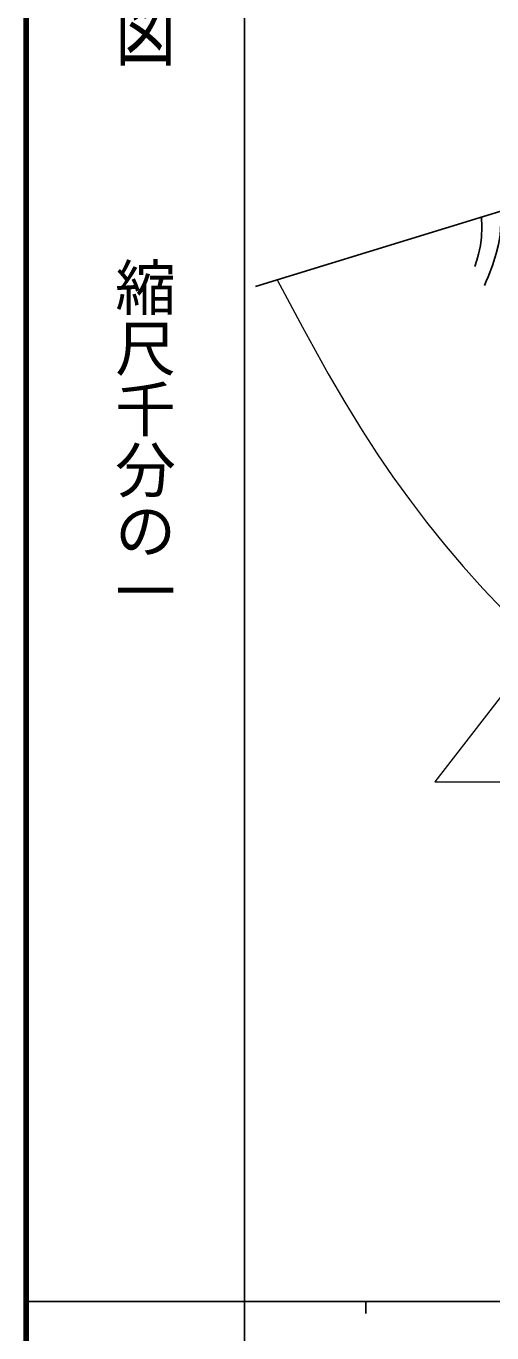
# Model space of a CAD drawing. Units: millimetres, scale not verified. Extents: x 40000 to 680000, y 20000 to 380000.
# Drawn here: x 40000 to 78388, y 202409 to 310023 of the extents above; entities that cross this region are included whole.
import ezdxf
from ezdxf.enums import TextEntityAlignment as Align

# ---------------------------------------------------------------- set-up
doc = ezdxf.new("R2010")
doc.units = ezdxf.units.MM
doc.header["$LTSCALE"] = 1000
for name, color, linetype, lineweight in [('M-BGD', 7, 'Continuous', 25), ('M-BGD-HTXT', 7, 'Continuous', 13), ('M-TTL', 2, 'Continuous', 140), ('M-TTL-BAND', 7, 'Continuous', 25)]:
    doc.layers.add(name, color=color, linetype=linetype, lineweight=lineweight)
doc.styles.add('@ＭＳ ゴシック', font='')
doc.styles.get('@ＭＳ ゴシック').set_extended_font_data('@MS Gothic')

msp = doc.modelspace()

# ---------------------------------------------------------------- linework, layer by layer
at = {"layer": 'M-BGD'}
msp.add_line((58895, 288574), (95366, 299790), dxfattribs=at)
for points in [[(77533, 294306), (77566, 293480), (77538, 292652), (77445, 291947), (77293, 291253), (77144, 290745), (76974, 290235)], [(79128, 294796), (79123, 293805), (79058, 292820), (78935, 292052), (78752, 291294), (78440, 290323), (78069, 289364), (77923, 289013), (77773, 288654)]]:
    msp.add_lwpolyline(points, dxfattribs=at)
at = {"layer": 'M-BGD-HTXT'}
for p, q in [((100376, 282303), (73682, 247791)), ((73682, 247791), (100505, 247791))]:
    msp.add_line(p, q, dxfattribs=at)
msp.add_lwpolyline([(60682, 289124), (62768, 285242), (64903, 281392), (66271, 279043), (67690, 276727), (68937, 274799), (70236, 272904), (71596, 271027), (73006, 269184), (74495, 267338), (76032, 265528), (77648, 263718), (79311, 261948)], dxfattribs=at)
at = {"layer": 'M-TTL'}
msp.add_line((40000, 380000), (40000, 20000), dxfattribs=at)
at = {"layer": 'M-TTL-BAND'}
for p, q in [((58000, 370000), (58000, 20000)), ((40000, 205000), (579000, 205000)), ((68000, 205000), (68000, 204000))]:
    msp.add_line(p, q, dxfattribs=at)

# ---------------------------------------------------------------- texts
at = {"layer": 'M-TTL-BAND', "style": '@ＭＳ ゴシック', "width": 1.4}
msp.add_text('平  面  図', height=3666, rotation=270, dxfattribs=at).set_placement((49777, 306475), align=Align.MIDDLE_RIGHT)
at = {"layer": 'M-TTL-BAND', "style": '@ＭＳ ゴシック'}
msp.add_text('縮尺千分の一', height=3666, rotation=270, dxfattribs=at).set_placement((49777, 261030), align=Align.MIDDLE_RIGHT)

doc.saveas('drawing.dxf')
